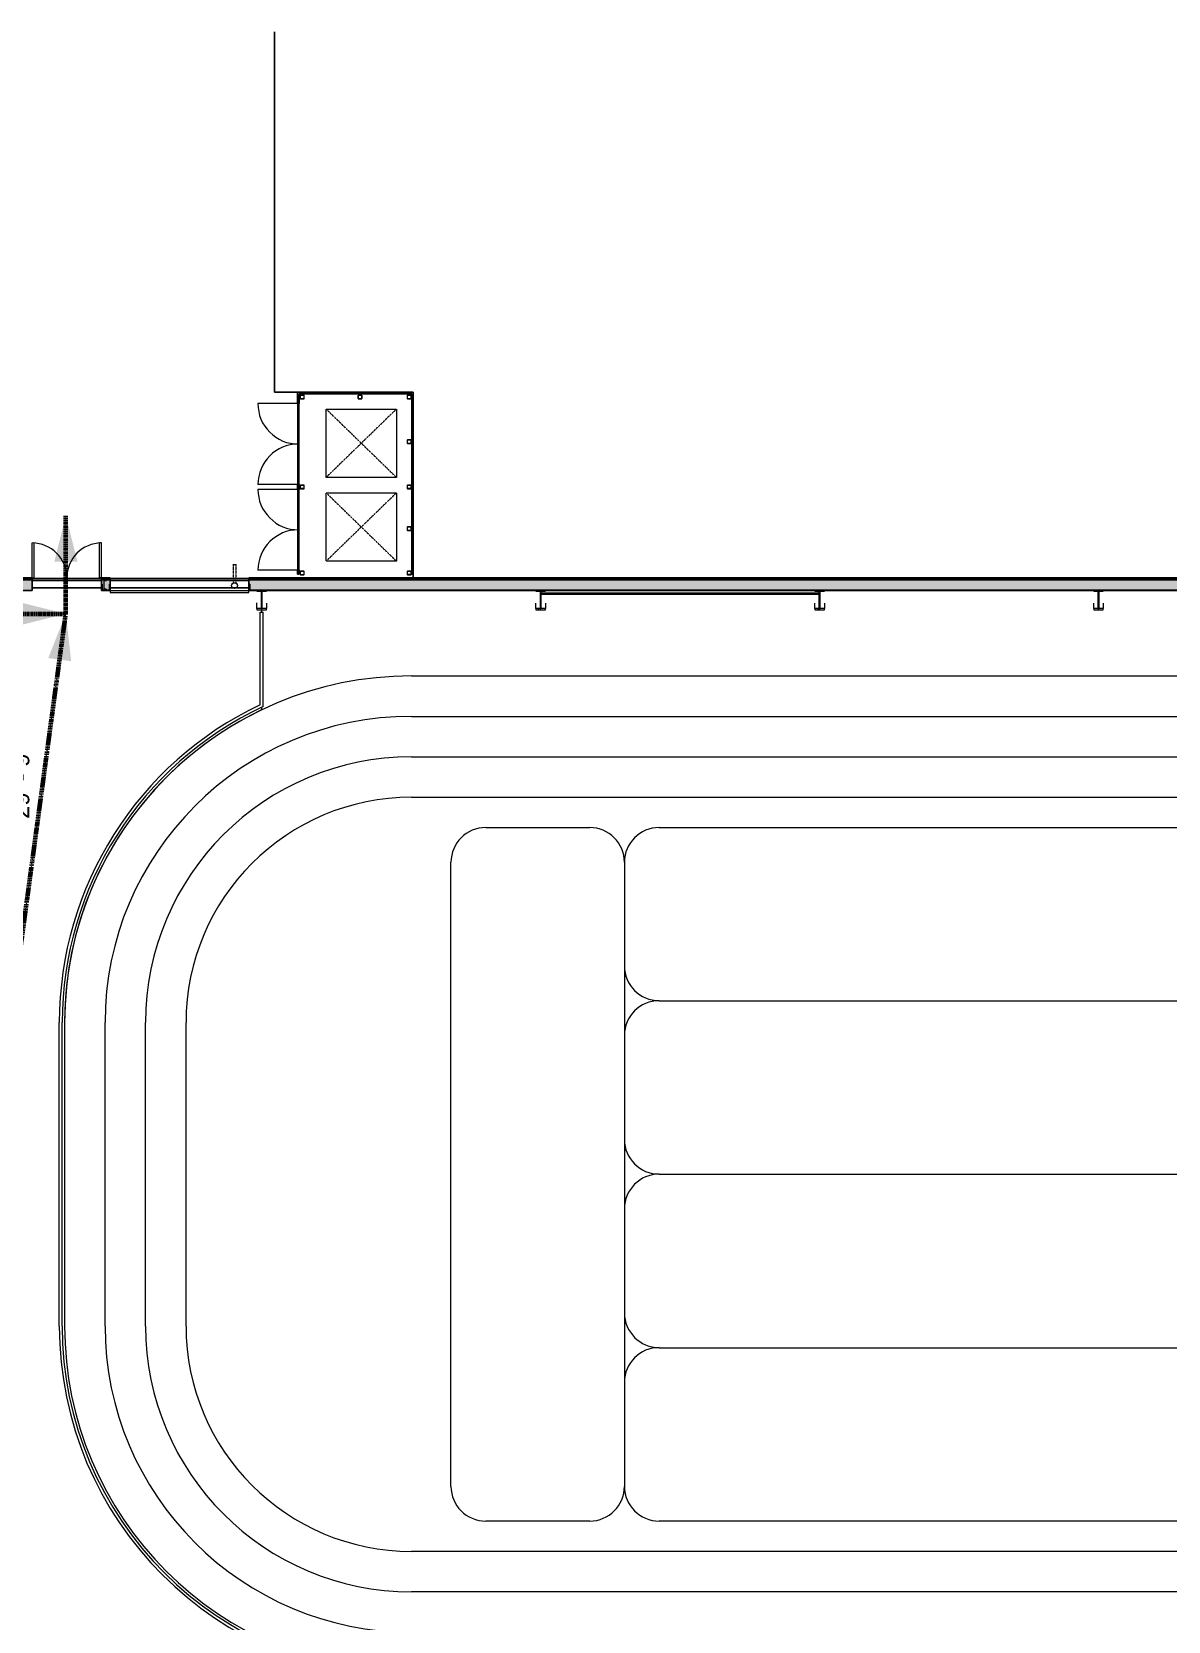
# Model space of a CAD drawing. Header units: inches. Extents: x -1442 to 59636, y -36095 to 792.
# Drawn here: x 56120 to 57299, y -22205 to -20555 of the extents above; entities that cross this region are included whole.
import ezdxf

# ---------------------------------------------------------------- set-up
doc = ezdxf.new("R2010")
doc.units = ezdxf.units.IN
doc.header["$MEASUREMENT"] = 0
doc.linetypes.add('Dash', pattern=[0.25, 0.125, -0.125])
doc.linetypes.add('Hidden 1_8_', pattern=[0.1875, 0.125, -0.0625])
for name, color, linetype, lineweight in [('A-ANNO-IDEN', 131, 'Continuous', 9), ('A-ANNO-NOTE', 131, 'Continuous', 9), ('A-DETL-HDLN', 90, 'Hidden 1_8_', 9), ('A-DOOR', 31, 'Continuous', 9), ('A-FLOR', 192, 'Continuous', 9), ('A-FLOR-HRAL', 11, 'Continuous', 13), ('A-FLOR-OTLN', 90, 'Continuous', 13), ('A-GENM', 13, 'Continuous', 9), ('A-WALL', 113, 'Continuous', 9), ('A-WALL-PATT', 111, 'Continuous', 25), ('C-TOPO', 7, 'Continuous', 9), ('E-LITE-EQPM', 33, 'Continuous', 9), ('E-LITE-EQPM-HDLN', 30, 'Dash', 9), ('EOP-PR', 4, 'Continuous', 9), ('L-SITE-WALL', 31, 'Continuous', 13), ('S-BEAM', 12, 'Continuous', 9), ('S-COLS', 52, 'Continuous', 13)]:
    doc.layers.add(name, color=color, linetype=linetype, lineweight=lineweight)
doc.styles.add('Arial_2', font='arial.ttf', dxfattribs={"height": 17.703593})
pattern_1 = [(225, (57226.86, -22360.053), (19.00703, -19.00703), []), (225, (57226.86, -22388.853), (19.00703, -19.00703), [])]
pattern_2 = [(225, (56937.36, -22360.053), (19.00703, -19.00703), []), (225, (56937.36, -22388.853), (19.00703, -19.00703), [])]
pattern_3 = [(225, (56647.86, -22360.053), (19.00703, -19.00703), []), (225, (56647.86, -22388.853), (19.00703, -19.00703), [])]
pattern_4 = [(225, (56358.36, -22360.053), (19.00703, -19.00703), []), (225, (56358.36, -22388.853), (19.00703, -19.00703), [])]

# ---------------------------------------------------------------- blocks, each defined once
blk = doc.blocks.new('Struct_Xcel_Sports Complex_rvt-2-Egress Plan')
at = {"layer": 'A-FLOR', "color": 10, "lineweight": 13}
for p, q in [((22847.8, -21132.3), (22919.8, -21132.3)), ((22928.8, -21132.3), (23072.8, -21132.3))]:
    blk.add_line(p, q, dxfattribs=at)
at = {"layer": 'L-SITE-WALL', "color": 10}
for p, q in [((22847.8, -21124.3), (22919.8, -21124.3)), ((22919.8, -21132.3), (22847.8, -21132.3)), ((22928.8, -21124.3), (23072.8, -21124.3)), ((23072.8, -21132.3), (22928.8, -21132.3))]:
    blk.add_line(p, q, dxfattribs=at)
blk = doc.blocks.new('Double-Flush - 72_ x 96_-983185-Egress Plan')
at = {"layer": 'A-DOOR', "lineweight": 13}
for p, q in [((-36, -6.6), (-36, -42.6)), ((-36, -6.6), (-34, -6.6)), ((-34, -6.6), (-34, -42.6)), ((34, -6.6), (34, -42.6)), ((36, -6.6), (34, -6.6)), ((36, -6.6), (36, -42.6)), ((-36, -42.6), (-34, -42.6))]:
    blk.add_line(p, q, dxfattribs=at)
at = {"layer": 'A-DOOR'}
for centre, start, end in [((-36, -6.6), 270, 360), ((36, -6.6), 180, 270)]:
    blk.add_arc(centre, 36, start, end, dxfattribs=at)
blk = doc.blocks.new('overhead door - one-983186-Egress Plan')
at = {"layer": 'A-DOOR'}
for p, q in [((72, -7), (-72, -7)), ((-72, -7), (-72, -8.75)), ((-72, -8.75), (72, -8.75)), ((72, -8.75), (72, -7))]:
    blk.add_line(p, q, dxfattribs=at)
blk = doc.blocks.new('Top Rail Type - Top Rail_Internal_-939601-Egress Plan')
at = {"layer": 'A-FLOR-HRAL', "lineweight": 9}
for p, q in [((24585.3, -21135.1), (24585.3, -21137.8)), ((24585.3, -21138.8), (24585.3, -21898.8)), ((24588.3, -21135.1), (24588.3, -21137.8)), ((24588.3, -21138.8), (24588.3, -21898.8)), ((23084.4, -21157.7), (23087.4, -21157.7)), ((23084.4, -21253.7), (23084.4, -21157.7)), ((23087.4, -21255.7), (23087.4, -21157.7)), ((22875.9, -21898.8), (22875.9, -21583.8)), ((22878.9, -21898.8), (22878.9, -21583.8)), ((24222.8, -22261.3), (23241.4, -22261.3)), ((24222.8, -22264.3), (23241.4, -22264.3))]:
    blk.add_line(p, q, dxfattribs=at)
for centre, radius, start, end in [((23241.4, -21583.8), 365.5, 115.441, 180), ((23241.4, -21583.8), 362.5, 115.1373, 180), ((23241.4, -21898.8), 365.5, 180, 270), ((23241.4, -21898.8), 362.5, 180, 270), ((24222.8, -21898.8), 362.5, 270, 0), ((24222.8, -21898.8), 365.5, 270, 0)]:
    blk.add_arc(centre, radius, start, end, dxfattribs=at)
blk = doc.blocks.new('Lighting-Street_Cooper_Navion-Lumark_4-6-LED-Squares - The Caretaker LED-964008-Egress Plan')
at = {"layer": 'E-LITE-EQPM', "lineweight": 13}
blk.add_line((-1.7, -10.7), (1.6, -10.7), dxfattribs=at)
at = {"layer": 'E-LITE-EQPM'}
blk.add_circle((0, -32.4), 3, dxfattribs=at)
at = {"layer": 'E-LITE-EQPM-HDLN'}
for p, q in [((-1.5, -10.7), (-1.5, -29.9)), ((1.5, -10.7), (1.5, -29.9))]:
    blk.add_line(p, q, dxfattribs=at)
blk = doc.blocks.new('dumpster door - one-1001559-Egress Plan')
at = {"layer": 'A-DOOR'}
for p, q in [((-42, 0.5), (42, 0.5)), ((-42, 0), (-42, -42)), ((42, 0), (42, -42)), ((42, -0.5), (-42, -0.5))]:
    blk.add_line(p, q, dxfattribs=at)
for centre, start, end in [((-42, 0), 270, 0), ((42, 0), 180, 270)]:
    blk.add_arc(centre, 42, start, end, dxfattribs=at)
blk = doc.blocks.new('HSS-Hollow Structural Section-Column - HSS4X4X1_4-1001889-Egress Plan')
at = {"layer": 'S-COLS', "lineweight": 9}
h = blk.add_hatch(dxfattribs=at)
h.set_pattern_fill('FP_19', color=256, style=0, pattern_type=2)
h.set_pattern_definition([(225, (56400.454, -21116.928), (19.00703, -19.00703), []), (225, (56400.454, -21145.728), (19.00703, -19.00703), [])])
h.paths.add_polyline_path([(1.5, 2), (-1.7, 1.9), (-1.9, 1.8), (-2, 1.5), (-2, -1.5), (-1.9, -1.9), (-1.5, -2), (1.7, -1.9), (1.9, -1.8), (2, -1.5), (2, 1.5), (1.9, 1.9), (1.7, 1.9)], flags=0)
h.paths.add_polyline_path([(-1.5, 1.8), (1.7, 1.7), (1.8, 1.5), (1.7, -1.7), (1.5, -1.8), (-1.7, -1.7), (-1.8, -1.5), (-1.7, 1.7)], flags=0)
at = {"layer": 'S-COLS', "lineweight": 15}
for p, q in [((-2, 1.5), (-2, -1.5)), ((-1.8, -1.5), (-1.8, 1.5)), ((1.5, 2), (-1.5, 2)), ((-1.5, 1.8), (1.5, 1.8)), ((1.8, 1.5), (1.8, -1.5)), ((2, -1.5), (2, 1.5)), ((1.5, -1.8), (-1.5, -1.8)), ((-1.5, -2), (1.5, -2))]:
    blk.add_line(p, q, dxfattribs=at)
for centre, radius, start, end in [((-1.5, 1.5), 0.466, 90, 180), ((-1.5, 1.5), 0.233, 90, 180), ((1.5, 1.5), 0.466, 360, 90), ((1.5, 1.5), 0.233, 0, 90), ((-1.5, -1.5), 0.466, 180, 270), ((-1.5, -1.5), 0.233, 180, 270), ((1.5, -1.5), 0.233, 270, 360), ((1.5, -1.5), 0.466, 270, 360)]:
    blk.add_arc(centre, radius, start, end, dxfattribs=at)
blk = doc.blocks.new('HSS-Hollow Structural Section-Column - HSS4X4X1_4-V16-Egress Plan')
at = {"layer": 'S-COLS', "lineweight": 15}
for p, q in [((-2, 1.534), (-2, -1.534)), ((-1.767, -1.534), (-1.767, 1.534)), ((1.534, 2), (-1.534, 2)), ((-1.534, 1.767), (1.534, 1.767)), ((1.767, 1.534), (1.767, -1.534)), ((2, -1.534), (2, 1.534)), ((1.534, -1.767), (-1.534, -1.767)), ((-1.534, -2), (1.534, -2))]:
    blk.add_line(p, q, dxfattribs=at)
for centre, radius, start, end in [((-1.534, 1.534), 0.466, 90, 180), ((-1.534, 1.534), 0.233, 90, 180), ((1.534, 1.534), 0.466, 360, 90), ((1.534, 1.534), 0.233, 0, 90), ((-1.534, -1.534), 0.466, 180, 270), ((-1.534, -1.534), 0.233, 180, 270), ((1.534, -1.534), 0.233, 270, 360), ((1.534, -1.534), 0.466, 270, 360)]:
    blk.add_arc(centre, radius, start, end, dxfattribs=at)
blk = doc.blocks.new('HSS-Hollow Structural Section-Column - HSS4X4X1_4-V17-Egress Plan')
at = {"layer": 'S-COLS', "lineweight": 15}
for p, q in [((-2, 1.534), (-2, -1.534)), ((-1.767, -1.534), (-1.767, 1.534)), ((1.534, 2), (-1.534, 2)), ((-1.534, 1.767), (1.534, 1.767)), ((1.767, 1.534), (1.767, -1.534)), ((2, -1.534), (2, 1.534)), ((1.534, -1.767), (-1.534, -1.767)), ((-1.534, -2), (1.534, -2))]:
    blk.add_line(p, q, dxfattribs=at)
for centre, radius, start, end in [((-1.534, 1.534), 0.466, 90, 180), ((-1.534, 1.534), 0.233, 90, 180), ((1.534, 1.534), 0.466, 360, 90), ((1.534, 1.534), 0.233, 0, 90), ((-1.534, -1.534), 0.466, 180, 270), ((-1.534, -1.534), 0.233, 180, 270), ((1.534, -1.534), 0.233, 270, 360), ((1.534, -1.534), 0.466, 270, 360)]:
    blk.add_arc(centre, radius, start, end, dxfattribs=at)
blk = doc.blocks.new('HSS-Hollow Structural Section-Column - HSS4X4X1_4-V18-Egress Plan')
at = {"layer": 'S-COLS', "lineweight": 15}
for p, q in [((-2, 1.534), (-2, -1.534)), ((-1.767, -1.534), (-1.767, 1.534)), ((1.534, 2), (-1.534, 2)), ((-1.534, 1.767), (1.534, 1.767)), ((1.767, 1.534), (1.767, -1.534)), ((2, -1.534), (2, 1.534)), ((1.534, -1.767), (-1.534, -1.767)), ((-1.534, -2), (1.534, -2))]:
    blk.add_line(p, q, dxfattribs=at)
for centre, radius, start, end in [((-1.534, 1.534), 0.466, 90, 180), ((-1.534, 1.534), 0.233, 90, 180), ((1.534, 1.534), 0.466, 360, 90), ((1.534, 1.534), 0.233, 0, 90), ((-1.534, -1.534), 0.466, 180, 270), ((-1.534, -1.534), 0.233, 180, 270), ((1.534, -1.534), 0.233, 270, 360), ((1.534, -1.534), 0.466, 270, 360)]:
    blk.add_arc(centre, radius, start, end, dxfattribs=at)
blk = doc.blocks.new('HSS-Hollow Structural Section-Column - HSS4X4X1_4-V19-Egress Plan')
at = {"layer": 'S-COLS', "lineweight": 15}
for p, q in [((-2, 1.534), (-2, -1.534)), ((-1.767, -1.534), (-1.767, 1.534)), ((1.534, 2), (-1.534, 2)), ((-1.534, 1.767), (1.534, 1.767)), ((1.767, 1.534), (1.767, -1.534)), ((2, -1.534), (2, 1.534)), ((1.534, -1.767), (-1.534, -1.767)), ((-1.534, -2), (1.534, -2))]:
    blk.add_line(p, q, dxfattribs=at)
for centre, radius, start, end in [((-1.534, 1.534), 0.466, 90, 180), ((-1.534, 1.534), 0.233, 90, 180), ((1.534, 1.534), 0.466, 360, 90), ((1.534, 1.534), 0.233, 0, 90), ((-1.534, -1.534), 0.466, 180, 270), ((-1.534, -1.534), 0.233, 180, 270), ((1.534, -1.534), 0.233, 270, 360), ((1.534, -1.534), 0.466, 270, 360)]:
    blk.add_arc(centre, radius, start, end, dxfattribs=at)
blk = doc.blocks.new('HSS-Hollow Structural Section-Column - HSS4X4X1_4-V20-Egress Plan')
at = {"layer": 'S-COLS', "lineweight": 9}
h = blk.add_hatch(dxfattribs=at)
h.set_pattern_fill('FP_20', color=256, style=0, pattern_type=2)
h.set_pattern_definition([(225, (56511.454, -20934.178), (19.00703, -19.00703), []), (225, (56511.454, -20962.978), (19.00703, -19.00703), [])])
h.paths.add_polyline_path([(-1.5, 2), (-1.9, 1.8), (-2, 1.5), (-2, -1.5), (-1.9, -1.9), (-1.4, -2), (1.7, -1.9), (1.9, -1.8), (2, -1.5), (2, 1.5), (1.9, 1.9), (1.5, 2)], flags=0)
h.paths.add_polyline_path([(-1.5, 1.8), (1.7, 1.7), (1.8, 1.5), (1.7, -1.7), (1.5, -1.8), (-1.7, -1.7), (-1.8, -1.5), (-1.7, 1.7)], flags=0)
at = {"layer": 'S-COLS', "lineweight": 15}
for p, q in [((-2, 1.5), (-2, -1.5)), ((-1.8, -1.5), (-1.8, 1.5)), ((1.5, 2), (-1.5, 2)), ((-1.5, 1.8), (1.5, 1.8)), ((1.8, 1.5), (1.8, -1.5)), ((2, -1.5), (2, 1.5)), ((1.5, -1.8), (-1.5, -1.8)), ((-1.5, -2), (1.5, -2))]:
    blk.add_line(p, q, dxfattribs=at)
for centre, radius, start, end in [((-1.5, 1.5), 0.466, 90, 180), ((-1.5, 1.5), 0.233, 90, 180), ((1.5, 1.5), 0.466, 360, 90), ((1.5, 1.5), 0.233, 0, 90), ((-1.5, -1.5), 0.466, 180, 270), ((-1.5, -1.5), 0.233, 180, 270), ((1.5, -1.5), 0.233, 270, 360), ((1.5, -1.5), 0.466, 270, 360)]:
    blk.add_arc(centre, radius, start, end, dxfattribs=at)
blk = doc.blocks.new('HSS-Hollow Structural Section-Column - HSS4X4X1_4-V21-Egress Plan')
at = {"layer": 'S-COLS', "lineweight": 15}
for p, q in [((-2, 1.534), (-2, -1.534)), ((-1.767, -1.534), (-1.767, 1.534)), ((1.534, 2), (-1.534, 2)), ((-1.534, 1.767), (1.534, 1.767)), ((1.767, 1.534), (1.767, -1.534)), ((2, -1.534), (2, 1.534)), ((1.534, -1.767), (-1.534, -1.767)), ((-1.534, -2), (1.534, -2))]:
    blk.add_line(p, q, dxfattribs=at)
for centre, radius, start, end in [((-1.534, 1.534), 0.466, 90, 180), ((-1.534, 1.534), 0.233, 90, 180), ((1.534, 1.534), 0.466, 360, 90), ((1.534, 1.534), 0.233, 0, 90), ((-1.534, -1.534), 0.466, 180, 270), ((-1.534, -1.534), 0.233, 180, 270), ((1.534, -1.534), 0.233, 270, 360), ((1.534, -1.534), 0.466, 270, 360)]:
    blk.add_arc(centre, radius, start, end, dxfattribs=at)
blk = doc.blocks.new('HSS-Hollow Structural Section-Column - HSS4X4X1_4-V22-Egress Plan')
at = {"layer": 'S-COLS', "lineweight": 9}
h = blk.add_hatch(dxfattribs=at)
h.set_pattern_fill('FP_21', color=256, style=0, pattern_type=2)
h.set_pattern_definition([(225, (56511.454, -20980.553), (19.00703, -19.00703), []), (225, (56511.454, -21009.353), (19.00703, -19.00703), [])])
h.paths.add_polyline_path([(-1.5, 2), (-1.9, 1.8), (-2, 1.5), (-2, -1.5), (-1.9, -1.9), (-1.5, -2), (1.7, -1.9), (1.9, -1.8), (2, -1.5), (2, 1.5), (1.9, 1.9), (1.5, 2)], flags=0)
h.paths.add_polyline_path([(1.5, 1.8), (1.7, 1.7), (1.8, 1.5), (1.7, -1.7), (1.5, -1.8), (-1.7, -1.7), (-1.8, -1.5), (-1.7, 1.7), (-1.5, 1.8)], flags=0)
at = {"layer": 'S-COLS', "lineweight": 15}
for p, q in [((-2, 1.5), (-2, -1.5)), ((-1.8, -1.5), (-1.8, 1.5)), ((1.5, 2), (-1.5, 2)), ((-1.5, 1.8), (1.5, 1.8)), ((1.8, 1.5), (1.8, -1.5)), ((2, -1.5), (2, 1.5)), ((1.5, -1.8), (-1.5, -1.8)), ((-1.5, -2), (1.5, -2))]:
    blk.add_line(p, q, dxfattribs=at)
for centre, radius, start, end in [((-1.5, 1.5), 0.466, 90, 180), ((-1.5, 1.5), 0.233, 90, 180), ((1.5, 1.5), 0.466, 360, 90), ((1.5, 1.5), 0.233, 0, 90), ((-1.5, -1.5), 0.466, 180, 270), ((-1.5, -1.5), 0.233, 180, 270), ((1.5, -1.5), 0.233, 270, 360), ((1.5, -1.5), 0.466, 270, 360)]:
    blk.add_arc(centre, radius, start, end, dxfattribs=at)
blk = doc.blocks.new('HSS-Hollow Structural Section-Column - HSS4X4X1_4-V23-Egress Plan')
at = {"layer": 'S-COLS', "lineweight": 15}
for p, q in [((-2, 1.534), (-2, -1.534)), ((-1.767, -1.534), (-1.767, 1.534)), ((1.534, 2), (-1.534, 2)), ((-1.534, 1.767), (1.534, 1.767)), ((1.767, 1.534), (1.767, -1.534)), ((2, -1.534), (2, 1.534)), ((1.534, -1.767), (-1.534, -1.767)), ((-1.534, -2), (1.534, -2))]:
    blk.add_line(p, q, dxfattribs=at)
for centre, radius, start, end in [((-1.534, 1.534), 0.466, 90, 180), ((-1.534, 1.534), 0.233, 90, 180), ((1.534, 1.534), 0.466, 360, 90), ((1.534, 1.534), 0.233, 0, 90), ((-1.534, -1.534), 0.466, 180, 270), ((-1.534, -1.534), 0.233, 180, 270), ((1.534, -1.534), 0.233, 270, 360), ((1.534, -1.534), 0.466, 270, 360)]:
    blk.add_arc(centre, radius, start, end, dxfattribs=at)
blk = doc.blocks.new('columns and girder2 - one-V29-Egress Plan')
at = {"layer": 'S-BEAM'}
h = blk.add_hatch(dxfattribs=at)
h.set_pattern_fill('FP_28', color=256, style=0, pattern_type=2)
h.set_pattern_definition(pattern_1)
h.paths.add_polyline_path([(-0.6, -0.5), (-5, -0.5), (-5, -2), (5, -2), (5, -0.5), (0, -0.5)], flags=0)
h.paths.add_polyline_path([(0.6, -17), (-5, -17), (-5, -18.5), (5, -18.5), (5, -17)], flags=0)
h.paths.add_polyline_path([(5, -1204.9), (-5, -1204.9), (-5, -1206.4), (5, -1206.4)], flags=0)
h.paths.add_polyline_path([(5, -1224.3), (-5, -1224.3), (-5, -1225), (5, -1225)], flags=0)
h = blk.add_hatch(dxfattribs=at)
h.set_pattern_fill('FP_28', color=256, style=0, pattern_type=2)
h.set_pattern_definition(pattern_1)
h.paths.add_polyline_path([(0, -2), (-0.6, -2), (-0.6, -17), (0.6, -17), (0.6, -2)], flags=0)
h.paths.add_polyline_path([(-0.6, -1206.4), (-0.6, -1224.3), (0.6, -1224.3), (0.6, -1206.4)], flags=0)
at = {"layer": 'S-BEAM', "lineweight": 15}
for p, q in [((5, -0.5), (-5, -0.5)), ((-5, -0.5), (-5, -2)), ((-5, -2), (5, -2)), ((0.6, -2), (-0.6, -2)), ((-0.6, -2), (-0.6, -17)), ((0.6, -17), (0.6, -2)), ((5, -2), (5, -0.5)), ((5, -17), (-5, -17)), ((-5, -17), (-5, -18.5)), ((-5, -18.5), (5, -18.5)), ((-0.6, -17), (0.6, -17)), ((5, -18.5), (5, -17)), ((5, -1204.9), (-5, -1204.9)), ((-5, -1204.9), (-5, -1206.4)), ((-5, -1206.4), (5, -1206.4)), ((0.6, -1206.4), (-0.6, -1206.4)), ((-0.6, -1206.4), (-0.6, -1224.3)), ((0.6, -1224.3), (0.6, -1206.4)), ((5, -1206.4), (5, -1204.9)), ((5, -1224.3), (-5, -1224.3)), ((-5, -1224.3), (-5, -1225)), ((-0.6, -1224.3), (0.6, -1224.3)), ((5, -1225), (5, -1224.3))]:
    blk.add_line(p, q, dxfattribs=at)
at = {"layer": 'S-BEAM', "lineweight": 13}
for p, q in [((-5, -17), (-5, -10.7)), ((5, -10.7), (5, -17)), ((-5, -1211.9), (-5, -1206.4)), ((5, -1206.4), (5, -1211.9))]:
    blk.add_line(p, q, dxfattribs=at)
blk = doc.blocks.new('columns and girder2 - one-V30-Egress Plan')
at = {"layer": 'S-BEAM'}
h = blk.add_hatch(dxfattribs=at)
h.set_pattern_fill('FP_29', color=256, style=0, pattern_type=2)
h.set_pattern_definition(pattern_2)
h.paths.add_polyline_path([(5, -0.5), (-5, -0.5), (-5, -2), (5, -2)], flags=0)
h.paths.add_polyline_path([(0.6, -17), (-5, -17), (-5, -18.5), (5, -18.5), (5, -17), (3.2, -17)], flags=0)
h.paths.add_polyline_path([(5, -1204.9), (-5, -1204.9), (-5, -1206.4), (5, -1206.4)], flags=0)
h.paths.add_polyline_path([(5, -1224.3), (-5, -1224.3), (-5, -1225), (5, -1225)], flags=0)
h = blk.add_hatch(dxfattribs=at)
h.set_pattern_fill('FP_29', color=256, style=0, pattern_type=2)
h.set_pattern_definition(pattern_2)
h.paths.add_polyline_path([(0, -5.7), (0.3, -5.5), (0, -5.7)], flags=0)
h.paths.add_polyline_path([(-0.6, -2), (-0.6, -17), (0.6, -17), (0.6, -5.7), (-0.2, -5.7), (-0.4, -5.3), (-0.2, -4.8), (0, -4.7), (0.6, -4.7), (0.6, -2), (0, -2)], flags=0)
h.paths.add_polyline_path([(-0.6, -1206.4), (-0.6, -1224.3), (0.6, -1224.3), (0.6, -1222.3), (0, -1222.2), (-0.3, -1222), (-0.4, -1221.7), (-0.2, -1221.4), (0, -1221.3), (0.6, -1221.3), (0.6, -1206.4)], flags=0)
at = {"layer": 'S-BEAM', "lineweight": 15}
for p, q in [((5, -0.5), (-5, -0.5)), ((-5, -0.5), (-5, -2)), ((-5, -2), (5, -2)), ((0.6, -2), (-0.6, -2)), ((-0.6, -2), (-0.6, -17)), ((0.6, -4.7), (0.6, -2)), ((0.6, -17), (0.6, -5.7)), ((5, -2), (5, -0.5)), ((5, -17), (-5, -17)), ((-5, -17), (-5, -18.5)), ((-5, -18.5), (5, -18.5)), ((-0.6, -17), (0.6, -17)), ((5, -18.5), (5, -17)), ((5, -1204.9), (-5, -1204.9)), ((-5, -1204.9), (-5, -1206.4)), ((-5, -1206.4), (5, -1206.4)), ((0.6, -1206.4), (-0.6, -1206.4)), ((-0.6, -1206.4), (-0.6, -1224.3)), ((0.6, -1221.3), (0.6, -1206.4)), ((5, -1206.4), (5, -1204.9)), ((5, -1224.3), (-5, -1224.3)), ((-5, -1224.3), (-5, -1225)), ((-0.6, -1224.3), (0.6, -1224.3)), ((0.6, -1224.3), (0.6, -1222.3)), ((5, -1225), (5, -1224.3))]:
    blk.add_line(p, q, dxfattribs=at)
at = {"layer": 'S-BEAM', "lineweight": 13}
for p, q in [((-5, -17), (-5, -10.7)), ((5, -10.7), (5, -17)), ((-5, -1211.9), (-5, -1206.4)), ((5, -1206.4), (5, -1211.9))]:
    blk.add_line(p, q, dxfattribs=at)
blk = doc.blocks.new('columns and girder2 - one-V31-Egress Plan')
at = {"layer": 'S-BEAM'}
h = blk.add_hatch(dxfattribs=at)
h.set_pattern_fill('FP_30', color=256, style=0, pattern_type=2)
h.set_pattern_definition(pattern_3)
h.paths.add_polyline_path([(5, -0.5), (-5, -0.5), (-5, -2), (5, -2)], flags=0)
h.paths.add_polyline_path([(5, -17), (-5, -17), (-5, -18.5), (5, -18.5)], flags=0)
h.paths.add_polyline_path([(5, -1204.9), (-5, -1204.9), (-5, -1206.4), (5, -1206.4)], flags=0)
h.paths.add_polyline_path([(5, -1224.3), (-5, -1224.3), (-5, -1225), (5, -1225)], flags=0)
h = blk.add_hatch(dxfattribs=at)
h.set_pattern_fill('FP_30', color=256, style=0, pattern_type=2)
h.set_pattern_definition(pattern_3)
h.paths.add_polyline_path([(-0.6, -2), (-0.6, -4.7), (0.1, -4.8), (0.3, -4.9), (0.4, -5.3), (0.3, -5.6), (-0.1, -5.7), (-0.6, -5.7), (-0.6, -17), (0.6, -17), (0.6, -2), (0, -2)], flags=0)
h.paths.add_polyline_path([(0.6, -1206.4), (-0.6, -1206.4), (-0.6, -1221.3), (-0.3, -1221.3), (0, -1221.5), (0.1, -1221.8), (-0.1, -1222.1), (-0.3, -1222.3), (-0.6, -1222.3), (-0.6, -1224.3), (0.6, -1224.3), (0.6, -1211.9)], flags=0)
at = {"layer": 'S-BEAM', "lineweight": 15}
for p, q in [((5, -0.5), (-5, -0.5)), ((-5, -0.5), (-5, -2)), ((-5, -2), (5, -2)), ((0.6, -2), (-0.6, -2)), ((-0.6, -2), (-0.6, -4.7)), ((-0.6, -5.7), (-0.6, -17)), ((0.6, -17), (0.6, -2)), ((5, -2), (5, -0.5)), ((5, -17), (-5, -17)), ((-5, -17), (-5, -18.5)), ((-5, -18.5), (5, -18.5)), ((-0.6, -17), (0.6, -17)), ((5, -18.5), (5, -17)), ((5, -1204.9), (-5, -1204.9)), ((-5, -1204.9), (-5, -1206.4)), ((-5, -1206.4), (5, -1206.4)), ((0.6, -1206.4), (-0.6, -1206.4)), ((-0.6, -1206.4), (-0.6, -1221.3)), ((0.6, -1224.3), (0.6, -1206.4)), ((5, -1206.4), (5, -1204.9)), ((5, -1224.3), (-5, -1224.3)), ((-5, -1224.3), (-5, -1225)), ((-0.6, -1222.3), (-0.6, -1224.3)), ((-0.6, -1224.3), (0.6, -1224.3)), ((5, -1225), (5, -1224.3))]:
    blk.add_line(p, q, dxfattribs=at)
at = {"layer": 'S-BEAM', "lineweight": 13}
for p, q in [((-5, -17), (-5, -10.7)), ((5, -10.7), (5, -17)), ((-5, -1211.9), (-5, -1206.4)), ((5, -1206.4), (5, -1211.9))]:
    blk.add_line(p, q, dxfattribs=at)
blk = doc.blocks.new('columns and girder2 - one-V32-Egress Plan')
at = {"layer": 'S-BEAM'}
h = blk.add_hatch(dxfattribs=at)
h.set_pattern_fill('FP_31', color=256, style=0, pattern_type=2)
h.set_pattern_definition(pattern_4)
h.paths.add_polyline_path([(-0.6, -0.5), (-5, -0.5), (-5, -2), (5, -2), (5, -0.5), (0, -0.5)], flags=0)
h.paths.add_polyline_path([(-0.6, -17), (-5, -17), (-5, -18.5), (5, -18.5), (5, -17), (0, -17)], flags=0)
h.paths.add_polyline_path([(-1.5, -1204.9), (-5, -1204.9), (-5, -1206.4), (5, -1206.4), (5, -1204.9), (-0.6, -1204.9)], flags=0)
h.paths.add_polyline_path([(5, -1224.3), (-5, -1224.3), (-5, -1225), (5, -1225)], flags=0)
h = blk.add_hatch(dxfattribs=at)
h.set_pattern_fill('FP_31', color=256, style=0, pattern_type=2)
h.set_pattern_definition(pattern_4)
h.paths.add_polyline_path([(-0.6, -2), (-0.6, -17), (0.6, -17), (0.6, -2), (0, -2)], flags=0)
h.paths.add_polyline_path([(0.5, -1206.4), (-0.6, -1206.4), (-0.6, -1224.3), (0.6, -1224.3), (0.6, -1206.4)], flags=0)
at = {"layer": 'S-BEAM', "lineweight": 15}
for p, q in [((5, -0.5), (-5, -0.5)), ((-5, -0.5), (-5, -2)), ((-5, -2), (5, -2)), ((0.6, -2), (-0.6, -2)), ((-0.6, -2), (-0.6, -17)), ((0.6, -17), (0.6, -2)), ((5, -2), (5, -0.5)), ((5, -17), (-5, -17)), ((-5, -17), (-5, -18.5)), ((-5, -18.5), (5, -18.5)), ((-0.6, -17), (0.6, -17)), ((5, -18.5), (5, -17)), ((5, -1204.9), (-5, -1204.9)), ((-5, -1204.9), (-5, -1206.4)), ((-5, -1206.4), (5, -1206.4)), ((0.6, -1206.4), (-0.6, -1206.4)), ((-0.6, -1206.4), (-0.6, -1224.3)), ((0.6, -1224.3), (0.6, -1206.4)), ((5, -1206.4), (5, -1204.9)), ((5, -1224.3), (-5, -1224.3)), ((-5, -1224.3), (-5, -1225)), ((-0.6, -1224.3), (0.6, -1224.3)), ((5, -1225), (5, -1224.3))]:
    blk.add_line(p, q, dxfattribs=at)
at = {"layer": 'S-BEAM', "lineweight": 13}
for p, q in [((-5, -17), (-5, -10.7)), ((5, -10.7), (5, -17)), ((-5, -1211.9), (-5, -1206.4)), ((5, -1206.4), (5, -1212))]:
    blk.add_line(p, q, dxfattribs=at)
blk = doc.blocks.new('Round Bar - 1_-V74-Egress Plan')
at = {"layer": 'S-BEAM', "lineweight": 13}
for p, q in [((23520.7, -21137.8), (23375.7, -21137.8)), ((23375.7, -21138.8), (23520.7, -21138.8))]:
    blk.add_line(p, q, dxfattribs=at)
for start_param, end_param in [(0, 3.141593), (3.141593, 6.283185)]:
    blk.add_ellipse((23375.7, -21138.3), major_axis=(0, 0.5), ratio=0.802206, start_param=start_param, end_param=end_param, dxfattribs=at)
blk = doc.blocks.new('Round Bar - 1_-V75-Egress Plan')
at = {"layer": 'S-BEAM', "lineweight": 13}
for p, q in [((23664.9, -21137.8), (23519.9, -21137.8)), ((23519.9, -21138.8), (23664.9, -21138.8))]:
    blk.add_line(p, q, dxfattribs=at)
for start_param, end_param in [(0, 3.141593), (3.141593, 6.283185)]:
    blk.add_ellipse((23664.9, -21138.3), major_axis=(0, 0.5), ratio=0.802206, start_param=start_param, end_param=end_param, dxfattribs=at)
blk = doc.blocks.new('Path of Travel - 02 Middle-1871670-Egress Plan')
at = {"layer": 'A-GENM', "linetype": 'Dash', "lineweight": 70}
blk.add_line((9, 0), (366.2, 0), dxfattribs=at)
blk = doc.blocks.new('Path of Travel - 02 Middle-1853280-Egress Plan')
at = {"layer": 'A-GENM', "linetype": 'Dash', "lineweight": 70}
blk.add_line((9, 0), (519.9, 0), dxfattribs=at)
blk = doc.blocks.new('Path of Travel - 02 Middle-1852239-Egress Plan')
at = {"layer": 'A-GENM', "linetype": 'Dash', "lineweight": 70}
blk.add_line((9, 0), (111, 0), dxfattribs=at)

msp = doc.modelspace()

# ---------------------------------------------------------------- hatches: boundary and pattern name
at = {"layer": 'A-ANNO-NOTE'}
for points in [[(56167.2, -21105.3), (56155.2, -21057.3), (56143.2, -21105.3)], [(56107.2, -21171.3), (56155.2, -21159.3), (56107.2, -21147.3)], [(56160.7, -21208.5), (56155.2, -21159.3), (56136.9, -21205.3)]]:
    msp.add_hatch(color=256, dxfattribs=at).paths.add_polyline_path(points, flags=0)
at = {"layer": 'A-WALL-PATT', "lineweight": 9}
h = msp.add_hatch(dxfattribs=at)
h.set_pattern_fill('FP_17', color=256, style=0, pattern_type=2)
h.set_pattern_definition([(0, (33272.468, 0), (0, 24), []), (90, (33272.468, 0), (-24, 1e-15), [])])
h.paths.add_polyline_path([(56054.9, -21124.3), (56120.2, -21124.3), (56120.2, -21123.3), (56054.9, -21123.3), (56054.9, -21124.3)], flags=0)
h.paths.add_polyline_path([(59250.3, -21124.3), (59253.5, -21124.3), (59253.5, -21123.3), (59241.2, -21123.3), (59241.2, -21124.3), (59242, -21124.3)], flags=0)
h.paths.add_polyline_path([(56192.2, -21124.3), (56201.2, -21124.3), (56201.2, -21123.3), (56192.2, -21123.3)], flags=0)
h.paths.add_polyline_path([(59204.5, -21124.3), (59205.2, -21124.3), (59205.2, -21123.3), (56345.2, -21123.3), (56345.2, -21124.3), (59074.8, -21124.3)], flags=0)
h = msp.add_hatch(dxfattribs=at)
h.set_pattern_fill('FP_14', color=256, style=0, pattern_type=2)
h.set_pattern_definition([(161.57, (33273.428, 0.96), (-7.6802237, -0.0009796), [0, -54.643, 6.067, 0]), (18.43, (33271.508, 0.96), (-7.6802237, 0.0009796), [0, -54.643, 6.067, 0]), (108.43, (33273.428, 0.96), (3.8382953, -19.20136532), [18.211, -42.499]), (71.57, (33271.508, 0.96), (3.8382953, 19.20136532), [18.211, -42.499])])
h.paths.add_polyline_path([(56758.7, -21134.3), (59204.5, -21134.3), (59204.5, -21128.4), (59205.2, -21128.4), (59205.2, -21124.3), (56345.2, -21124.3), (56345.2, -21128.4), (56346, -21128.4), (56346, -21134.3), (56688.5, -21134.3)], flags=0)
h.paths.add_polyline_path([(56053.9, -21134.3), (56119.5, -21134.3), (56119.5, -21128.4), (56120.2, -21128.4), (56120.2, -21124.3), (56053.9, -21124.3), (56053.9, -21132.3)], flags=0)
h.paths.add_polyline_path([(56193, -21134.3), (56200.5, -21134.3), (56200.5, -21128.4), (56201.2, -21128.4), (56201.2, -21124.3), (56192.2, -21124.3), (56192.2, -21128.4), (56193, -21128.4), (56193, -21132.3)], flags=0)
h.paths.add_polyline_path([(59252.7, -21134.3), (59252.7, -21124.3), (59241.2, -21124.3), (59241.2, -21128.4), (59242, -21128.4), (59242, -21134.3), (59250.3, -21134.3)], flags=0)

# ---------------------------------------------------------------- linework, layer by layer
at = {"layer": 'A-DETL-HDLN', "lineweight": 13}
for p, q in [((56425.3, -20946.7), (56498.3, -20946.7)), ((56425.3, -21017.7), (56425.3, -20946.7)), ((56425.3, -20946.7), (56498.3, -21017.7)), ((56498.3, -20946.7), (56425.3, -21017.7)), ((56498.3, -20946.7), (56498.3, -21017.7)), ((56498.3, -21017.7), (56425.3, -21017.7)), ((56425.3, -21033.7), (56498.3, -21033.7)), ((56425.3, -21104.7), (56425.3, -21033.7)), ((56425.3, -21033.7), (56498.3, -21104.7)), ((56498.3, -21033.7), (56425.3, -21104.7)), ((56498.3, -21033.7), (56498.3, -21104.7)), ((56498.3, -21104.7), (56425.3, -21104.7))]:
    msp.add_line(p, q, dxfattribs=at)
at = {"layer": 'A-FLOR', "lineweight": 13}
for p, q in [((56358.4, -21155.2), (56358.4, -21157.7)), ((56358.4, -21256.4), (56358.4, -21259.1)), ((56153.9, -21583.8), (56153.9, -21898.8))]:
    msp.add_line(p, q, dxfattribs=at)
for centre, start, end in [((56513.9, -21583.8), 115.5908, 180), ((56513.9, -21898.8), 180, 270)]:
    msp.add_arc(centre, 360, start, end, dxfattribs=at)
at = {"layer": 'A-FLOR-OTLN'}
for p, q in [((56513.9, -21223.8), (57495.9, -21223.8)), ((56513.9, -21265.8), (57495.9, -21265.8)), ((56513.9, -21307.8), (57495.9, -21307.8)), ((56513.9, -21349.8), (57495.9, -21349.8)), ((56590.9, -21381.3), (56698.9, -21381.3)), ((56770.9, -21381.3), (57418.9, -21381.3)), ((56554.9, -22065.3), (56554.9, -21417.3)), ((56734.9, -21417.3), (56734.9, -22065.3)), ((56770.9, -21561.3), (57418.9, -21561.3)), ((56195.9, -21898.8), (56195.9, -21583.8)), ((56237.9, -21898.8), (56237.9, -21583.8)), ((56279.9, -21898.8), (56279.9, -21583.8)), ((56770.9, -21741.3), (57418.9, -21741.3)), ((56770.9, -21921.3), (57418.9, -21921.3)), ((56698.9, -22101.3), (56590.9, -22101.3)), ((57418.9, -22101.3), (56770.9, -22101.3)), ((57495.9, -22132.8), (56513.9, -22132.8)), ((57495.9, -22174.8), (56513.9, -22174.8))]:
    msp.add_line(p, q, dxfattribs=at)
for centre, radius, start, end in [((56513.9, -21583.8), 360, 90, 180), ((56513.9, -21583.8), 318, 90, 180), ((56513.9, -21583.8), 276, 90, 180), ((56513.9, -21583.8), 234, 90, 180), ((56590.9, -21417.3), 36, 90, 180), ((56698.9, -21417.3), 36, 0, 90), ((56770.9, -21417.3), 36, 90, 180), ((56770.9, -21525), 36, 180, 270), ((56770.9, -21597), 36, 90, 180), ((56770.9, -21705.1), 36, 180, 270), ((56770.9, -21777.1), 36, 90, 180), ((56513.9, -21898.8), 360, 180, 270), ((56513.9, -21898.8), 318, 180, 270), ((56513.9, -21898.8), 276, 180, 270), ((56513.9, -21898.8), 234, 180, 270), ((56770.9, -21885.2), 36, 180, 270), ((56770.9, -21957.2), 36, 90, 180), ((56590.9, -22065.3), 36, 180, 270), ((56698.9, -22065.3), 36, 270, 0), ((56770.9, -22065.3), 36, 180, 270)]:
    msp.add_arc(centre, radius, start, end, dxfattribs=at)
at = {"layer": 'A-WALL', "lineweight": 25}
for p, q in [((56515.7, -20929.3), (56395.7, -20929.3)), ((56395.7, -20929.3), (56395.7, -20941.1)), ((56395.7, -20941.1), (56397.2, -20941.1)), ((56397.2, -20930.8), (56514.2, -20930.8)), ((56397.2, -20941.1), (56397.2, -20930.8)), ((56514.2, -20930.8), (56514.2, -21118.1)), ((56515.7, -21118.1), (56515.7, -20929.3)), ((56397.2, -21025.1), (56395.7, -21025.1)), ((56395.7, -21025.1), (56395.7, -21030.1)), ((56395.7, -21030.1), (56397.2, -21030.1)), ((56397.2, -21030.1), (56397.2, -21025.1)), ((56120.2, -21121.8), (56056.4, -21121.8)), ((56120.2, -21135.1), (56120.2, -21121.8)), ((56201.2, -21121.8), (56192.2, -21121.8)), ((56192.2, -21121.8), (56192.2, -21135.1)), ((56201.2, -21135.1), (56201.2, -21121.8)), ((59205.2, -21121.8), (56345.2, -21121.8)), ((56345.2, -21121.8), (56345.2, -21135.1)), ((56397.2, -21114.1), (56395.7, -21114.1)), ((56395.7, -21114.1), (56395.7, -21118.1)), ((56395.7, -21118.1), (56397.2, -21118.1)), ((56397.2, -21118.1), (56397.2, -21114.1)), ((56514.2, -21118.1), (56515.7, -21118.1)), ((56045.1, -21135.1), (56120.2, -21135.1)), ((56192.2, -21135.1), (56201.2, -21135.1)), ((56345.2, -21135.1), (59205.2, -21135.1))]:
    msp.add_line(p, q, dxfattribs=at)
at = {"layer": 'A-WALL'}
for p, q in [((56120.2, -21123.3), (56054.9, -21123.3)), ((56201.2, -21123.3), (56192.2, -21123.3)), ((59205.2, -21123.3), (56345.2, -21123.3)), ((56120.2, -21124.3), (56053.9, -21124.3)), ((56120.2, -21128.4), (56119.5, -21128.4)), ((56201.2, -21124.3), (56192.2, -21124.3)), ((56193, -21128.4), (56192.2, -21128.4)), ((56193, -21128.4), (56193, -21134.3)), ((56193, -21134.3), (56200.5, -21134.3)), ((56200.5, -21134.3), (56200.5, -21128.4)), ((56201.2, -21128.4), (56200.5, -21128.4)), ((59205.2, -21124.3), (56345.2, -21124.3)), ((56346, -21128.4), (56345.2, -21128.4)), ((56346, -21128.4), (56346, -21134.3)), ((56346, -21134.3), (59204.5, -21134.3))]:
    msp.add_line(p, q, dxfattribs=at)
at = {"layer": 'C-TOPO', "lineweight": 13}
for p, q in [((56371.7, -20555), (56371.7, -20929.3)), ((56371.7, -20929.3), (56371.7, -20555)), ((56371.7, -20929.3), (56395.7, -20929.3)), ((56395.7, -20929.3), (56371.7, -20929.3)), ((56515.7, -21118.1), (56515.7, -21121.8)), ((56515.7, -21121.8), (56515.7, -21118.1)), ((56192.2, -21124.9), (56120.2, -21124.9)), ((56120.2, -21124.9), (56192.2, -21124.9)), ((56120.2, -21132.3), (56192.2, -21132.3)), ((56345.2, -21124.9), (56201.2, -21124.9)), ((56201.2, -21124.9), (56345.2, -21124.9)), ((56201.2, -21132.3), (56345.2, -21132.3))]:
    msp.add_line(p, q, dxfattribs=at)
at = {"layer": 'EOP-PR', "lineweight": 13}
for p, q in [((56371.7, -20555), (56371.7, -20929.3)), ((56371.7, -20929.3), (56395.7, -20929.3))]:
    msp.add_line(p, q, dxfattribs=at)
at = {"layer": 'L-SITE-WALL'}
for p, q in [((56120.2, -21122.3), (56192.2, -21122.3)), ((56201.2, -21122.3), (56345.2, -21122.3)), ((56192.2, -21124.3), (56120.2, -21124.3)), ((56345.2, -21124.3), (56201.2, -21124.3))]:
    msp.add_line(p, q, dxfattribs=at)
at = {"layer": 'S-COLS', "lineweight": 15}
for p, q in [((56197.4, -21124.3), (56194.5, -21124.3)), ((56194.5, -21124.3), (56194.5, -21134.3)), ((56194.5, -21134.3), (56197.4, -21134.3)), ((56195, -21125), (56196.9, -21124.7)), ((56195, -21133.6), (56195, -21125)), ((56196.9, -21133.9), (56195, -21133.6))]:
    msp.add_line(p, q, dxfattribs=at)
for centre, start, end in [((56196.9, -21124.3), 270, 0), ((56196.9, -21134.3), 0, 90)]:
    msp.add_arc(centre, 0.436, start, end, dxfattribs=at)

# ---------------------------------------------------------------- block references
at = {"layer": 'A-DOOR', "lineweight": 13}
for name, p, rotation in [('dumpster door - one-1001559-Egress Plan', (56396.5, -20983.1), 270), ('dumpster door - one-1001559-Egress Plan', (56396.5, -21072.1), 270), ('Double-Flush - 72_ x 96_-983185-Egress Plan', (56156.2, -21128.4), 180)]:
    msp.add_blockref(name, p, dxfattribs=dict(at, rotation=rotation))
msp.add_blockref('overhead door - one-983186-Egress Plan', (56273.2, -21128.4), dxfattribs=at)
at = {"layer": 'A-FLOR-HRAL', "lineweight": 9}
msp.add_blockref('Top Rail Type - Top Rail_Internal_-939601-Egress Plan', (33272.5, 0), dxfattribs=at)
at = {"layer": 'A-GENM', "lineweight": 13}
for name, p, rotation in [('Path of Travel - 02 Middle-1852239-Egress Plan', (56155.2, -21168.3), 90), ('Path of Travel - 02 Middle-1871670-Egress Plan', (56106.1, -21522.2), 82.29218591526896)]:
    msp.add_blockref(name, p, dxfattribs=dict(at, rotation=rotation))
msp.add_blockref('Path of Travel - 02 Middle-1853280-Egress Plan', (55635.3, -21159.3), dxfattribs=at)
at = {"layer": 'E-LITE-EQPM', "lineweight": 13}
msp.add_blockref('Lighting-Street_Cooper_Navion-Lumark_4-6-LED-Squares - The Caretaker LED-964008-Egress Plan', (56330.2, -21097.6), dxfattribs=at)
at = {"layer": 'S-BEAM', "lineweight": 13, "rotation": 180}
for name, p in [('columns and girder2 - one-V32-Egress Plan', (56358.4, -22360.1)), ('columns and girder2 - one-V31-Egress Plan', (56647.9, -22360.1)), ('columns and girder2 - one-V30-Egress Plan', (56937.4, -22360.1)), ('columns and girder2 - one-V29-Egress Plan', (57226.9, -22360.1))]:
    msp.add_blockref(name, p, dxfattribs=at)
at = {"layer": 'S-BEAM', "lineweight": 13}
for name in ['Round Bar - 1_-V74-Egress Plan', 'Round Bar - 1_-V75-Egress Plan']:
    msp.add_blockref(name, (33272.5, 0), dxfattribs=at)
at = {"layer": 'S-COLS', "rotation": 180}
for name, p in [('HSS-Hollow Structural Section-Column - HSS4X4X1_4-V19-Egress Plan', (56400.5, -20934.2)), ('HSS-Hollow Structural Section-Column - HSS4X4X1_4-V23-Egress Plan', (56460.5, -20934.2)), ('HSS-Hollow Structural Section-Column - HSS4X4X1_4-V20-Egress Plan', (56511.5, -20934.2)), ('HSS-Hollow Structural Section-Column - HSS4X4X1_4-V22-Egress Plan', (56511.5, -20980.6)), ('HSS-Hollow Structural Section-Column - HSS4X4X1_4-V17-Egress Plan', (56400.5, -21027.6)), ('HSS-Hollow Structural Section-Column - HSS4X4X1_4-V18-Egress Plan', (56511.5, -21027.6)), ('HSS-Hollow Structural Section-Column - HSS4X4X1_4-V21-Egress Plan', (56511.5, -21070.9)), ('HSS-Hollow Structural Section-Column - HSS4X4X1_4-1001889-Egress Plan', (56400.5, -21116.9)), ('HSS-Hollow Structural Section-Column - HSS4X4X1_4-V16-Egress Plan', (56511.5, -21116.9))]:
    msp.add_blockref(name, p, dxfattribs=at)

# ---------------------------------------------------------------- next in the draw order: texts
at = {"layer": 'A-ANNO-IDEN', "insert": (56099.6, -21334), "char_height": 17.7, "width": 91.368, "attachment_point": 2, "rotation": 90, "line_spacing_factor": 0.938532, "style": 'Arial_2', "bg_fill": 3, "box_fill_scale": 1.25, "bg_fill_color": 0, "bg_fill_transparency": 0}
msp.add_mtext('29\' - 9"', dxfattribs=at)

# ---------------------------------------------------------------- next in the draw order: block references
at = {"color": 250, "lineweight": 5}
msp.add_blockref('Struct_Xcel_Sports Complex_rvt-2-Egress Plan', (33272.5, 0), dxfattribs=at)

doc.saveas('drawing.dxf')
